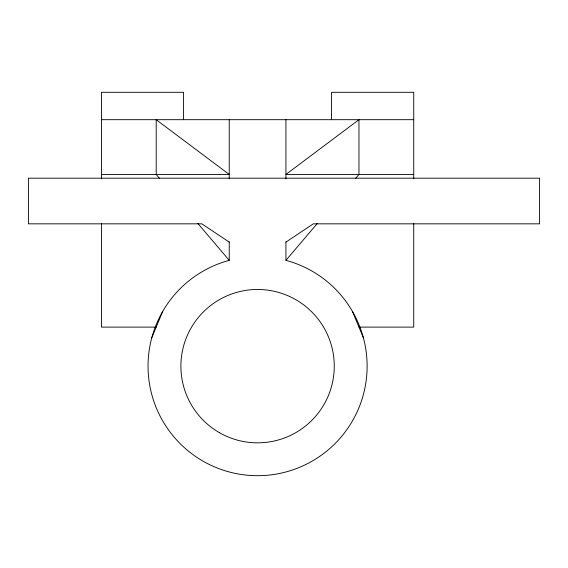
<?xml version="1.0" encoding="UTF-8"?>
<svg xmlns="http://www.w3.org/2000/svg" width="568" height="568" viewBox="0 0 568 568"><rect width="100%" height="100%" fill="white"/><g stroke="black" fill="none" stroke-linecap="round" stroke-linejoin="round"><path stroke-width="0.85" d="M151.77 337.804L162.711 311.385M229.231 241.755L229.231 260.35A109.546 109.546 0 0 0 167.851 428.989A109.546 109.546 0 0 0 347.311 428.989A109.546 109.546 0 0 0 285.931 260.35L317.313 223.444M355.54 178.48L358.962 174.454L358.962 119.685L285.931 174.454L413.731 174.454M285.931 242.089L313.316 223.835L539.6 223.835L539.6 178.189L28.4 178.189L28.4 223.835L201.846 223.835L229.231 242.089M101.431 119.685L413.731 119.685M101.431 174.454L229.231 174.454L156.2 119.685L156.2 174.454L159.622 178.48M156.2 327.111L101.431 327.111L101.431 223.267M358.962 327.111L413.731 327.111L413.731 223.267M197.849 223.444L229.231 260.35M352.444 311.385L363.392 337.804M413.731 178.892L413.731 92.3L331.577 92.3L331.577 119.685M285.931 119.685L285.931 178.884M285.931 241.755L285.931 260.35M229.231 119.685L229.231 178.884M183.585 119.685L183.585 92.3L101.431 92.3L101.431 178.892M219.241 432.567A76.68 76.68 0 0 0 334.261 366.154A76.68 76.68 0 0 0 219.241 299.748A76.68 76.68 0 0 0 219.241 432.567"/></g></svg>
